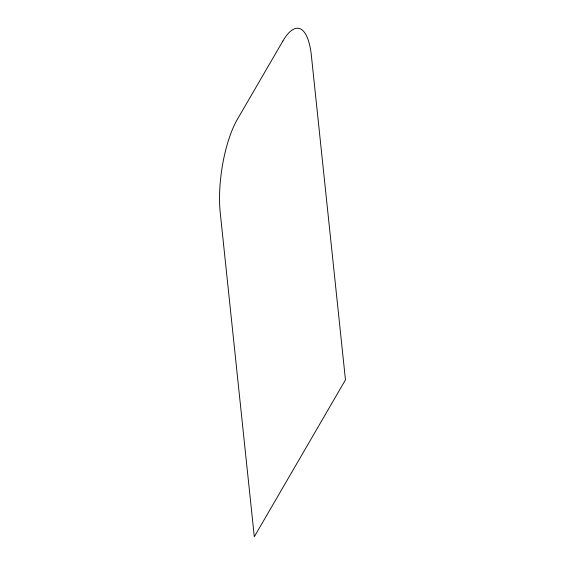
<?xml version="1.0" encoding="UTF-8"?>
<svg xmlns="http://www.w3.org/2000/svg" width="565" height="565" viewBox="0 0 565 565"><rect width="100%" height="100%" fill="white"/><g stroke="black" fill="none" stroke-linecap="round" stroke-linejoin="round"><path stroke-width="0.85" d="M282.931 40.963L237.342 119.392A67.397 21.569 -81.6 0 0 220.23 212.631L254.292 536.75L345.462 379.885L311.4 55.765A67.397 21.569 -81.6 0 0 282.931 40.963"/></g></svg>
